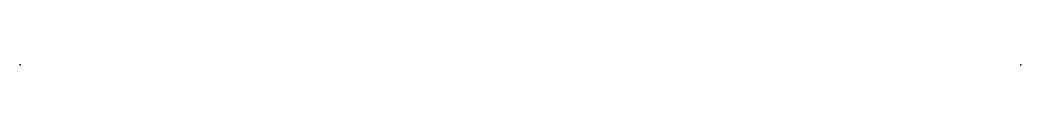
# Model space of a CAD drawing. Header units: inches. Extents: x 30 to 50, y 10 to 10.
import ezdxf

# ---------------------------------------------------------------- set-up
doc = ezdxf.new("R2010")
doc.units = ezdxf.units.IN
doc.header["$MEASUREMENT"] = 0
doc.layers.get('0').update_dxf_attribs({"color": 250, "lineweight": 30})
doc.layers.add('Predmet', color=250, linetype='Continuous', lineweight=30)

# ---------------------------------------------------------------- blocks, each defined once
blk = doc.blocks.new('lab2')
at = {"layer": 'Predmet'}
for p in [(30, 10, 20), (50, 10, 30)]:
    blk.add_point(p, dxfattribs=at)

msp = doc.modelspace()

# ---------------------------------------------------------------- block references
msp.add_blockref('lab2', (0, 0))

doc.saveas('drawing.dxf')
